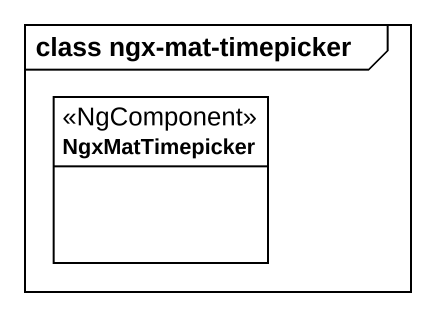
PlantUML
@startuml
mainframe class ngx-mat-timepicker
hide circle
hide empty members
class NgxMatTimepicker <<NgComponent>>
@enduml
